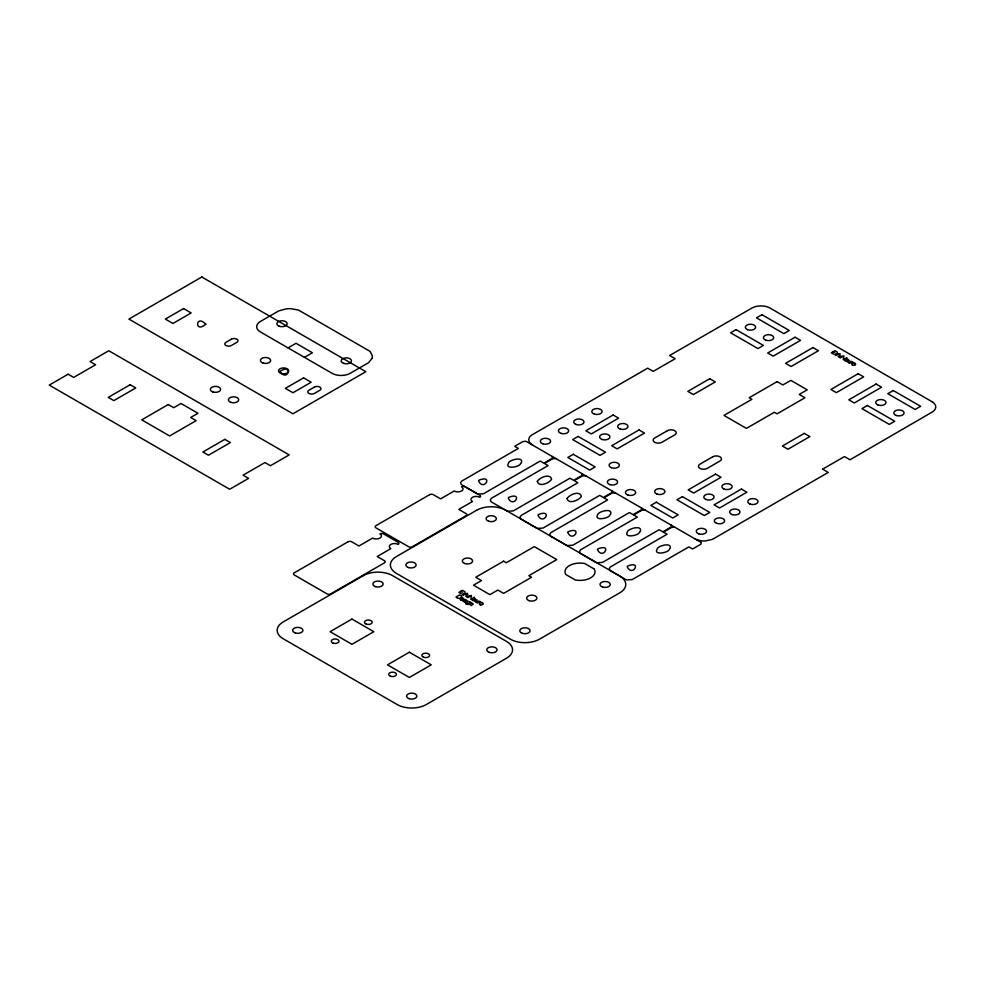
<?xml version="1.0" encoding="UTF-8"?>
<svg xmlns="http://www.w3.org/2000/svg" width="985" height="985" viewBox="0 0 985 985"><rect width="100%" height="100%" fill="white"/><g stroke="black" fill="none" stroke-linecap="round" stroke-linejoin="round"><path stroke-width="1.48" d="M478.488 480.779C483.561 492.106 494.039 474.241 479.005 480.175M508.223 497.942C513.296 509.27 523.786 491.404 508.74 497.351M537.958 515.106C543.03 526.446 553.521 508.568 538.475 514.515M567.692 532.282C572.765 543.609 583.255 525.744 568.21 531.678M597.427 549.445C602.5 560.773 612.99 542.907 597.944 548.854M627.162 566.609C632.235 577.949 642.725 560.071 627.679 566.018M466.373 600.678L466.521 600.284A2.13 1.231 0 0 0 465.425 599.533L464.231 600.333A1.342 0.776 0 0 0 464.6 600.542A1.933 1.12 0 0 1 465.363 600.961L464.711 601.663M521.324 462.901C524.008 455.858 509.183 459.958 508.469 463.11C504.357 469.919 520.142 466.964 520.683 463.418M610.54 514.404C613.212 507.361 598.387 511.461 597.673 514.613C593.561 521.422 609.346 518.467 609.887 514.921M640.275 531.568C642.946 524.525 628.122 528.625 627.408 531.789C623.296 538.586 639.08 535.631 639.622 532.085M670.009 548.731C672.693 541.701 657.857 545.788 657.143 548.953C653.03 555.749 668.815 552.807 669.369 549.248M465.782 602.98C464.464 605.11 470.621 604.482 470.879 602.623M712.672 456.818L699.941 464.194A5.159 2.98 0 0 0 699.941 468.404A5.159 2.98 0 0 0 707.242 468.392L719.973 461.017A5.159 2.98 0 0 0 719.961 456.806A5.159 2.98 0 0 0 712.66 456.818M288.039 347.89L296.005 343.285L312.417 352.753L304.439 357.358M840.008 353.664L835.711 355.425M840.34 354.969L838.1 356.545L839.799 357.26M839.417 357.493L842.052 355.967M840.254 357.974L843.923 355.856L843.209 359.685L846.903 357.555M849.673 360.362L847.432 361.926L849.144 362.652M848.75 362.874L851.397 361.36M849.661 363.403L852.308 361.877M467.579 593.29L463.282 595.038M467.912 594.595L465.683 596.06L467.37 596.885M466.988 597.107L469.623 595.58M467.826 597.6L471.483 595.482L470.781 599.311L474.474 597.181M465.179 602.389L467.826 600.862M469.106 604.655L471.753 603.128M477.245 599.976L475.016 601.478L476.703 602.278M470.855 605.664L472.48 604.716A2.105 1.219 0 0 0 473.145 604.15A1.391 0.8 0 0 0 471.396 603.399M476.321 602.5L478.956 600.973M477.233 603.029L479.88 601.503M822.512 469.217L844.453 456.572L850.006 459.773L932.007 412.173A12.879 7.437 0 0 0 931.982 401.671M853.035 365.287A1.675 0.96 0 0 0 854.487 365.115L854.721 365.016M469.143 603.62L467.937 603.719A1.527 0.874 0 0 1 467.136 603.51A1.908 1.096 0 0 1 467.21 602.106A1.908 1.096 0 0 1 469.599 601.872M851.914 362.123L852.936 362.185A1.268 0.726 0 0 1 853.244 362.529M479.473 601.736L480.508 601.798A1.268 0.726 0 0 1 480.815 602.155M474.413 598.511L474.056 598.498A2.573 1.49 0 0 0 473.403 598.585L472.997 598.695A7.929 4.58 0 0 0 472.468 599.015A1.761 1.01 0 0 0 472 599.779A1.441 0.837 0 0 0 472.258 600.185A2.635 1.514 0 0 0 472.8 600.518A1.404 0.813 0 0 0 473.994 600.702A6.242 3.608 0 0 0 474.598 600.567M697.885 540.075L700.187 540.63A13.999 8.077 0 0 0 705.001 540.999L712.389 539.398L828.262 472.418L822.697 469.217M556.033 458.567L552.696 458.714L544.459 463.467L548.116 465.585L491.453 498.262L490.358 499.789L490.875 501.414A3.608 2.081 0 0 0 491.897 502.239L506.425 510.624A3.608 2.081 0 0 0 507.841 511.227L513.308 510.895L569.97 478.217L573.639 480.335L581.864 475.583L582.123 473.65M585.767 475.743L582.431 475.89L574.193 480.631L577.863 482.748L521.188 515.426L520.092 516.953L520.609 518.59A3.608 2.081 0 0 0 521.631 519.403L536.16 527.8A3.608 2.081 0 0 0 537.576 528.391L543.043 528.058L599.705 495.381L603.374 497.499L611.599 492.746L611.857 490.813M615.514 492.906L612.165 493.054L603.928 497.807L607.597 499.924L550.923 532.602L549.827 534.116L550.344 535.754A3.608 2.081 0 0 0 551.366 536.566L565.895 544.964A3.608 2.081 0 0 0 567.311 545.555L572.777 545.234L629.44 512.545L633.109 514.663L641.346 509.91L641.604 507.989M645.249 510.07L641.9 510.218L633.663 514.97L637.332 517.088L580.658 549.765L579.562 551.292L580.079 552.917A3.608 2.081 0 0 0 581.113 553.742L595.63 562.139A3.608 2.081 0 0 0 597.045 562.731L602.512 562.398L659.174 529.721L662.843 531.838L671.08 527.086L671.339 525.153M674.984 527.246L671.635 527.394L663.397 532.134L667.067 534.252L610.392 566.941L609.309 568.456L609.813 570.093A3.608 2.081 0 0 0 610.848 570.906L625.364 579.303A3.608 2.081 0 0 0 626.78 579.894L632.247 579.562L688.909 546.884L692.578 549.002L700.815 544.249L701.332 542.538L525.916 441.255L522.961 441.551L514.724 446.303L518.381 448.409L461.719 481.099L460.623 482.613L461.14 484.251A3.608 2.081 0 0 0 462.162 485.063L476.691 493.46A3.608 2.081 0 0 0 478.107 494.051L483.561 493.719L540.236 461.042L543.892 463.159L552.129 458.407L552.388 456.486M457.459 597.895L455.981 597.07L459.626 594.965L460.881 595.691M837.398 352.15L834.911 350.709L831.303 352.79L833.876 354.28M833.175 351.719L834.824 352.667M847.026 360.953A6.242 3.608 0 0 1 846.423 361.076A1.404 0.813 0 0 1 845.241 360.879A2.635 1.514 0 0 1 844.687 360.572A1.441 0.837 0 0 1 844.441 360.153A1.761 1.01 0 0 1 844.884 359.39L847.457 360.732A6.156 3.558 0 0 0 847.913 360.387M464.969 591.763L462.482 590.323L458.875 592.416L461.448 593.906M460.746 591.345L462.384 592.293M472.591 598.942L475.029 600.357A6.156 3.558 0 0 0 475.484 600M460.66 598.375L463.098 599.779A6.156 3.558 0 0 0 463.553 599.434A1.736 1.01 0 0 0 462.494 597.92L462.224 597.92A2.573 1.49 0 0 0 461.473 598.006L461.14 598.104A7.929 4.58 0 0 0 460.537 598.437A1.761 1.01 0 0 0 460.069 599.2A1.441 0.837 0 0 0 460.34 599.619A2.635 1.514 0 0 0 460.869 599.939M931.982 401.671L770.061 308.083A12.842 7.412 0 0 0 751.887 308.071L669.628 355.511L675.181 358.725L653.24 371.382L647.687 368.168L531.691 435.062L529.388 437.18L528.723 439.815A13.642 7.88 0 0 0 530.324 443.213A13.322 7.695 0 0 0 532.639 445.023M852.973 365.361A1.995 1.145 0 0 1 851.853 364.031A1.995 1.145 0 0 1 853.933 363.157M853.97 362.96A1.921 1.108 0 0 1 855.583 363.834A1.921 1.108 0 0 1 854.709 365.004M844.896 359.39A7.929 4.58 0 0 1 845.425 359.082L845.832 358.959A2.573 1.49 0 0 1 846.484 358.872L846.841 358.885A1.736 1.01 0 0 1 847.95 360.387M835.563 355.437A1.81 1.047 0 0 1 835.834 353.96A2.635 1.527 0 0 1 837.028 353.504A1.416 0.813 0 0 1 838.74 354.403M697.885 540.075A13.137 7.585 0 0 1 694.782 538.746M480.545 604.975A1.995 1.145 0 0 1 479.424 603.645A1.995 1.145 0 0 1 481.493 602.783M481.542 602.586A1.921 1.108 0 0 1 483.155 603.46A1.921 1.108 0 0 1 482.281 604.63L482.059 604.741A1.675 0.96 0 0 1 480.606 604.901M474.413 598.498A1.736 1.01 0 0 1 475.521 600.013M463.135 595.051A1.81 1.047 0 0 1 463.406 593.586A2.635 1.527 0 0 1 464.6 593.13A1.416 0.813 0 0 1 466.311 594.017M469.685 601.786A4.716 2.721 0 0 1 470.867 602.623M464.354 601.675A1.256 0.726 0 0 1 463.726 601.552M463.787 601.466A1.761 1.022 0 0 1 462.667 600.407M462.667 600A6.242 3.608 0 0 1 462.063 600.124A1.404 0.813 0 0 1 460.881 599.939M461.066 595.593A2.832 1.638 0 0 1 461.103 597.784A2.832 1.638 0 0 1 457.311 598.018M205.803 324.213C194.18 334.112 195.584 313.476 205.803 324.213M279.875 371.505C288.445 382.906 292.853 362.455 279.875 371.505M537.305 481.394C538.894 487.76 549.605 482.884 551.637 479.215C550.049 472.837 539.337 477.725 537.305 481.394M567.04 498.558C568.628 504.936 579.34 500.048 581.372 496.378C579.783 490.013 569.071 494.889 567.04 498.558M372.071 358.343L368.685 362.615L350.254 373.29A12.891 7.437 0 0 1 332.031 373.29L260.446 331.957A12.891 7.437 0 0 1 260.446 321.442L278.94 310.804L286.339 308.847A18.259 10.54 0 0 1 290.797 308.674L298.443 310.029L370.028 351.349L372.367 355.77A18.259 10.54 0 0 1 372.071 358.343M201.814 276.994L128.9 319.078L292.939 413.786L365.854 371.702L201.814 276.994M68.125 374.202L49.25 385.098L229.677 489.262L248.54 478.378L243.049 475.201L264.977 462.544L270.469 465.72L289.208 454.898L108.781 350.734L90.041 361.544L95.607 364.758L73.678 377.415L68.125 374.202M183.579 308.564L165.357 319.078L172.941 323.462L191.164 312.934L183.579 308.564M130.192 384.729L108.276 397.386L113.829 400.599L135.758 387.942L130.192 384.729M231.389 339.185L225.922 342.337A3.866 2.229 0 0 0 225.922 345.489A3.866 2.229 0 0 0 231.389 345.489L236.856 342.337A3.866 2.229 0 0 0 236.856 339.185A3.866 2.229 0 0 0 231.389 339.185M168.263 404.539L141.742 419.856L169.617 435.961L196.15 420.644L190.684 417.48L197.973 413.269L181.018 403.493L173.729 407.704L168.263 404.539M303.589 377.846L285.354 388.361L292.939 392.744L311.174 382.217L303.589 377.846M314.387 387.105L308.921 390.257A3.866 2.229 0 0 0 308.921 393.421A3.866 2.229 0 0 0 314.387 393.421L319.854 390.257A3.866 2.229 0 0 0 319.854 387.105A3.866 2.229 0 0 0 314.387 387.105M224.826 439.359L202.898 452.017L208.451 455.23L230.379 442.573L224.826 439.359M348.025 541.787L294.256 572.827A2.573 1.49 0 0 0 294.256 574.932L327.057 593.881A2.573 1.49 0 0 0 330.714 593.881L384.482 562.841A2.573 1.49 0 0 0 384.482 560.736L377.181 556.525L390.86 548.633A5.159 2.98 0 0 1 390.86 544.422A5.159 2.98 0 0 1 398.149 544.422A2.573 1.49 0 0 0 398.149 542.316L383.559 533.895A2.573 1.49 0 0 0 379.914 533.895A5.159 2.98 0 0 1 379.914 538.106A5.159 2.98 0 0 1 372.625 538.106L358.959 545.998L351.67 541.787A2.573 1.49 0 0 0 348.025 541.787M429.645 494.667L375.876 525.707A2.573 1.49 0 0 0 375.876 527.812L408.689 546.749A2.573 1.49 0 0 0 412.333 546.749L466.102 515.709A2.573 1.49 0 0 0 466.102 513.604L458.813 509.393L472.48 501.5A5.159 2.98 0 0 1 472.48 497.29A5.159 2.98 0 0 1 479.769 497.29A2.573 1.49 0 0 0 479.769 495.184L465.191 486.775A2.573 1.49 0 0 0 461.546 486.775A5.159 2.98 0 0 1 461.546 490.986A5.159 2.98 0 0 1 454.257 490.986L440.59 498.878L433.289 494.667A2.573 1.49 0 0 0 429.645 494.667M736.066 329.618L730.587 332.782L757.908 348.567L763.375 345.415L736.066 329.618M761.959 314.695L756.492 317.847L783.814 333.644L789.28 330.492L761.959 314.695M613.15 414.993L585.816 430.777L591.283 433.929L618.617 418.145L613.15 414.993M578.158 436.429L572.691 439.581L600.037 455.365L605.504 452.213L578.158 436.429M363.416 575.622L283.212 621.929A20.623 11.906 0 0 0 283.212 638.76L397.14 704.534A20.623 11.906 0 0 0 426.296 704.534L506.499 658.226A20.623 11.906 0 0 0 506.499 641.395L392.572 575.622A20.623 11.906 0 0 0 363.416 575.622M476.629 510.255L396.426 556.562A20.623 11.906 0 0 0 396.426 573.393L510.353 639.166A20.623 11.906 0 0 0 539.509 639.166L619.713 592.871A20.623 11.906 0 0 0 619.713 576.028L505.785 510.255A20.623 11.906 0 0 0 476.629 510.255M573.295 454.307L567.828 457.471L589.707 470.091L595.174 466.939L573.295 454.307M709.754 378.708L687.813 391.365L693.366 394.579L715.307 381.921L709.754 378.708M795.055 337.227L767.684 352.999L773.151 356.151L800.509 340.379L795.055 337.227M639.031 429.94L611.697 445.725L617.164 448.877L644.498 433.092L639.031 429.94M812.957 347.57L785.587 363.342L791.053 366.506L818.412 350.734L812.957 347.57M351.953 619.072L330.086 631.693L351.953 644.325L373.832 631.693L351.953 619.072M777.103 381.638L749.203 397.731L751.912 399.294L723.963 415.411L746.421 428.389L774.358 412.272L777.079 413.835L804.979 397.743L799.254 394.443L807.232 389.838L790.844 380.37L782.866 384.963L777.103 381.638M503.63 561.179L475.743 577.272L481.468 580.584L473.489 585.176L489.902 594.657L497.868 590.052L503.63 593.376L531.518 577.272L528.81 575.708L556.734 559.591L534.276 546.613L506.339 562.743L503.63 561.179M858.194 373.697L830.872 389.494L836.351 392.646L863.66 376.849L858.194 373.697M656.305 502.227L650.839 505.391L672.706 518.012L678.172 514.86L656.305 502.227M715.541 474.105L688.195 489.89L693.674 493.042L721.008 477.257L715.541 474.105M409.366 652.218L387.499 664.85L409.366 677.471L431.245 664.85L409.366 652.218M876.121 384.039L848.799 399.836L854.278 402.988L881.6 387.191L876.121 384.039M682.42 496.625L676.954 499.777L704.3 515.561L709.766 512.409L682.42 496.625M804.326 433.375L782.386 446.02L787.938 449.234L809.879 436.577L804.326 433.375M867.403 405.475L861.937 408.627L889.295 424.4L894.762 421.248L867.403 405.475M893.26 390.516L887.793 393.68L915.163 409.452L920.618 406.288L893.26 390.516M741.422 489.052L714.088 504.837L719.555 507.989L746.889 492.204L741.422 489.052M667.436 430.691L654.643 438.042A5.159 2.98 0 0 0 654.643 442.253A5.159 2.98 0 0 0 661.932 442.253L674.713 434.902A5.159 2.98 0 0 0 674.725 430.691A5.159 2.98 0 0 0 667.424 430.691M594.287 569.059L584.671 563.506A15.009 8.668 0 0 0 569.355 565.636A15.009 8.668 0 0 0 565.784 574.501L575.24 579.968A15.009 8.668 0 0 0 590.594 577.899A15.009 8.668 0 0 0 594.287 569.059M620.242 429.054A5.159 2.98 0 0 0 627.987 426.468A5.159 2.98 0 0 0 620.242 423.895A5.159 2.98 0 0 0 620.242 429.054M602.167 439.495A5.159 2.98 0 0 0 609.9 436.909A5.159 2.98 0 0 0 602.167 434.336A5.159 2.98 0 0 0 602.167 439.495M611.353 467.703A5.159 2.98 0 0 0 619.38 465.449A5.159 2.98 0 0 0 611.981 462.568A5.159 2.98 0 0 0 611.353 467.703M560.97 433.388A5.159 2.98 0 0 0 568.702 430.814A5.159 2.98 0 0 0 560.97 428.241A5.159 2.98 0 0 0 560.97 433.388M716.6 523.318A5.159 2.98 0 0 0 724.628 521.065A5.159 2.98 0 0 0 717.24 518.172A5.159 2.98 0 0 0 716.6 523.318M750.004 504.024A5.159 2.98 0 0 0 758.031 501.771A5.159 2.98 0 0 0 750.644 498.89A5.159 2.98 0 0 0 750.004 504.024M732.224 514.589A5.159 2.98 0 0 0 739.969 512.003A5.159 2.98 0 0 0 732.224 509.43A5.159 2.98 0 0 0 732.224 514.589M705.9 499.469A5.159 2.98 0 0 0 714.051 497.363A5.159 2.98 0 0 0 706.824 494.347A5.159 2.98 0 0 0 705.9 499.469M724.123 489.089A5.159 2.98 0 0 0 732.15 486.836A5.159 2.98 0 0 0 724.751 483.943A5.159 2.98 0 0 0 724.123 489.089M594.361 414.106A5.159 2.98 0 0 0 602.094 411.533A5.159 2.98 0 0 0 594.361 408.947A5.159 2.98 0 0 0 594.361 414.106M575.831 424.375A5.159 2.98 0 0 0 583.982 422.282A5.159 2.98 0 0 0 576.754 419.253A5.159 2.98 0 0 0 575.831 424.375M656.884 494.027A5.159 2.98 0 0 0 664.924 491.774A5.159 2.98 0 0 0 657.524 488.88A5.159 2.98 0 0 0 656.884 494.027M747.59 329.667A5.159 2.98 0 0 0 755.618 327.414A5.159 2.98 0 0 0 748.231 324.521A5.159 2.98 0 0 0 747.59 329.667M765.961 340.231A5.159 2.98 0 0 0 773.705 337.646A5.159 2.98 0 0 0 765.973 335.072A5.159 2.98 0 0 0 765.961 340.231M896.375 415.498A5.159 2.98 0 0 0 904.107 412.924A5.159 2.98 0 0 0 896.375 410.339A5.159 2.98 0 0 0 896.375 415.498M877.832 404.897A5.159 2.98 0 0 0 885.983 402.791A5.159 2.98 0 0 0 878.755 399.775A5.159 2.98 0 0 0 877.832 404.897M542.883 443.829A5.159 2.98 0 0 0 550.615 441.255A5.159 2.98 0 0 0 542.883 438.67A5.159 2.98 0 0 0 542.883 443.829M698.833 533.87A5.159 2.98 0 0 0 706.565 531.284A5.159 2.98 0 0 0 698.833 528.711A5.159 2.98 0 0 0 698.833 533.87M627.962 495.073A5.159 2.98 0 0 0 635.694 492.5A5.159 2.98 0 0 0 627.962 489.927A5.159 2.98 0 0 0 627.962 495.073M609.887 484.632A5.159 2.98 0 0 0 617.62 482.059A5.159 2.98 0 0 0 609.887 479.486A5.159 2.98 0 0 0 609.887 484.632M464.588 563.469A5.159 2.98 0 0 0 472.615 561.216A5.159 2.98 0 0 0 465.228 558.323A5.159 2.98 0 0 0 464.588 563.469M529.191 600.702A5.159 2.98 0 0 0 536.923 598.129A5.159 2.98 0 0 0 529.191 595.543A5.159 2.98 0 0 0 529.191 600.702M332.992 643.07A3.866 2.229 0 0 0 339.012 641.383A3.866 2.229 0 0 0 333.472 639.216A3.866 2.229 0 0 0 332.992 643.07M366.149 624.084A3.866 2.229 0 0 0 372.17 622.397A3.866 2.229 0 0 0 366.629 620.23A3.866 2.229 0 0 0 366.149 624.084M423.562 657.229A3.866 2.229 0 0 0 429.583 655.542A3.866 2.229 0 0 0 424.042 653.375A3.866 2.229 0 0 0 423.562 657.229M390.405 676.215A3.866 2.229 0 0 0 396.426 674.528A3.866 2.229 0 0 0 390.885 672.361A3.866 2.229 0 0 0 390.405 676.215M488.634 521.262A5.159 2.98 0 0 0 496.366 518.676A5.159 2.98 0 0 0 488.634 516.103A5.159 2.98 0 0 0 488.634 521.262M408.43 567.557A5.159 2.98 0 0 0 416.162 564.984A5.159 2.98 0 0 0 408.43 562.398A5.159 2.98 0 0 0 408.43 567.557M375.42 586.617A5.159 2.98 0 0 0 383.153 584.043A5.159 2.98 0 0 0 375.42 581.458A5.159 2.98 0 0 0 375.42 586.617M295.217 632.924A5.159 2.98 0 0 0 302.949 630.338A5.159 2.98 0 0 0 295.217 627.765A5.159 2.98 0 0 0 295.217 632.924M602.549 587.023A5.159 2.98 0 0 0 610.281 584.45A5.159 2.98 0 0 0 602.549 581.876A5.159 2.98 0 0 0 602.549 587.023M522.358 633.33A5.159 2.98 0 0 0 530.09 630.745A5.159 2.98 0 0 0 522.358 628.171A5.159 2.98 0 0 0 522.358 633.33M489.336 652.39A5.159 2.98 0 0 0 497.068 649.817A5.159 2.98 0 0 0 489.336 647.231A5.159 2.98 0 0 0 489.336 652.39M409.144 698.685A5.159 2.98 0 0 0 416.877 696.112A5.159 2.98 0 0 0 409.144 693.538A5.159 2.98 0 0 0 409.144 698.685M230.97 402.385A5.159 2.98 0 0 0 238.715 399.799A5.159 2.98 0 0 0 230.97 397.226A5.159 2.98 0 0 0 230.97 402.385M212.895 391.944A5.159 2.98 0 0 0 220.628 389.358A5.159 2.98 0 0 0 212.895 386.785A5.159 2.98 0 0 0 212.895 391.944M262.958 363.034A5.159 2.98 0 0 0 270.69 360.461A5.159 2.98 0 0 0 262.958 357.887A5.159 2.98 0 0 0 262.958 363.034M281.045 373.475A5.159 2.98 0 0 0 288.777 370.902A5.159 2.98 0 0 0 281.045 368.316A5.159 2.98 0 0 0 281.045 373.475M279.124 326.183A5.159 2.98 0 0 0 287.164 323.93A5.159 2.98 0 0 0 279.765 321.036A5.159 2.98 0 0 0 279.124 326.183M343.74 363.416A5.159 2.98 0 0 0 351.473 360.83A5.159 2.98 0 0 0 343.74 358.257A5.159 2.98 0 0 0 343.74 363.416"/></g></svg>
